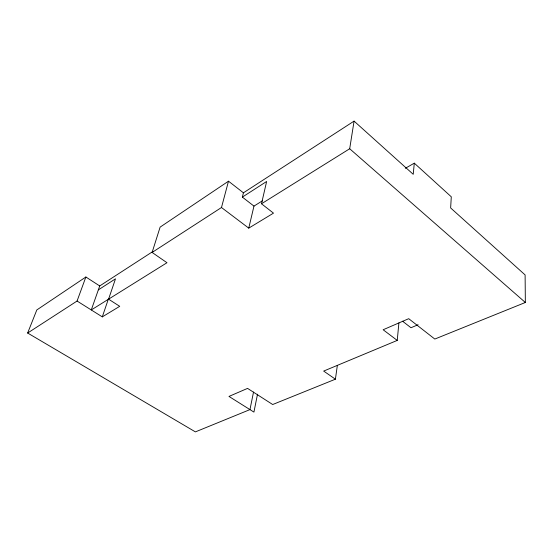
<?xml version="1.0" encoding="UTF-8"?>
<svg xmlns="http://www.w3.org/2000/svg" width="553" height="553" viewBox="0 0 553 553"><rect width="100%" height="100%" fill="white"/><g stroke="black" fill="none" stroke-linecap="round" stroke-linejoin="round"><path stroke-width="0.83" d="M337.33 365.533L335.408 379.192L323.664 371.077L397.234 340.413L398.907 322.869M405.328 168.306L414.294 163.163L413.229 174.313L354.072 121.114L243.431 192.81L242.359 197.117L253.972 206.11L248.753 228.133L221.483 207.513L228.5 181.19L243.431 192.81M248.753 228.133L273.493 213.14L261.493 203.774L349.69 148.757L354.072 121.114M257.511 394.185L253.931 412.103L228.97 396.425L247.557 388.386L272.691 404.52L335.408 379.192M253.53 392.049L249.956 409.607L195.396 431.886L27.65 333.03L36.816 309.95L85.874 276.998L99.72 285.949L152.994 251.421M261.493 203.774L266.636 181.474L242.359 197.117M99.72 285.949L91.273 309.957L166.985 262.73L152.11 252.438L160.121 227.117L228.5 181.19M27.65 333.03L77.067 301.032L102.298 316.876L108.305 299.235M77.067 301.032L85.874 276.998M152.11 252.438L221.483 207.513M98.337 289.883L115.494 278.83L108.568 299.166L119.718 306.321L102.298 316.876M253.972 206.11L262.578 200.718M418.089 324.735L410.983 327.742L402.549 321.203M414.294 163.163L451.289 196.799L450.64 207.956L525.108 274.924L525.35 302.484L434.81 339.051L408.722 318.687L383.139 329.754L397.234 340.413M349.69 148.757L525.35 302.484"/></g></svg>
